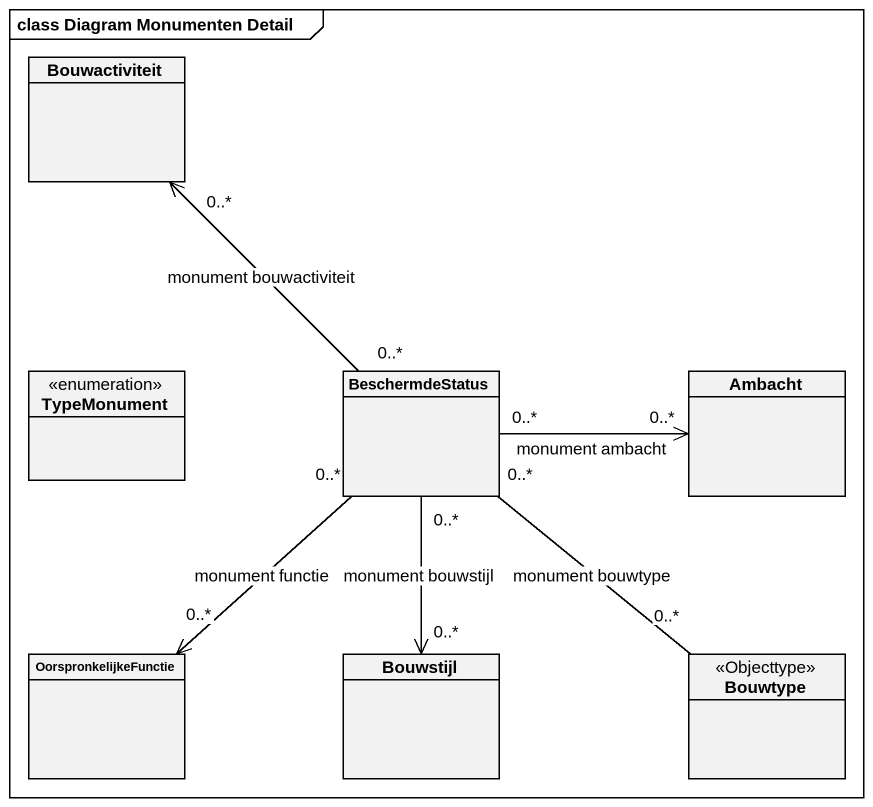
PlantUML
@startuml
mainframe class Diagram Monumenten Detail
hide circle
hide empty members
class Bouwactiviteit
enum TypeMonument
class BeschermdeStatus
class Ambacht
class OorspronkelijkeFunctie
class Bouwstijl
class Bouwtype <<Objecttype>>
BeschermdeStatus "0..*" -up-> "0..*" Bouwactiviteit : monument bouwactiviteit
BeschermdeStatus "0..*" -right-> "0..*" Ambacht : monument ambacht
BeschermdeStatus "0..*" --> "0..*" OorspronkelijkeFunctie : monument functie
BeschermdeStatus "0..*" --> "0..*" Bouwstijl : monument bouwstijl
BeschermdeStatus "0..*" -- "0..*" Bouwtype : monument bouwtype
@enduml
